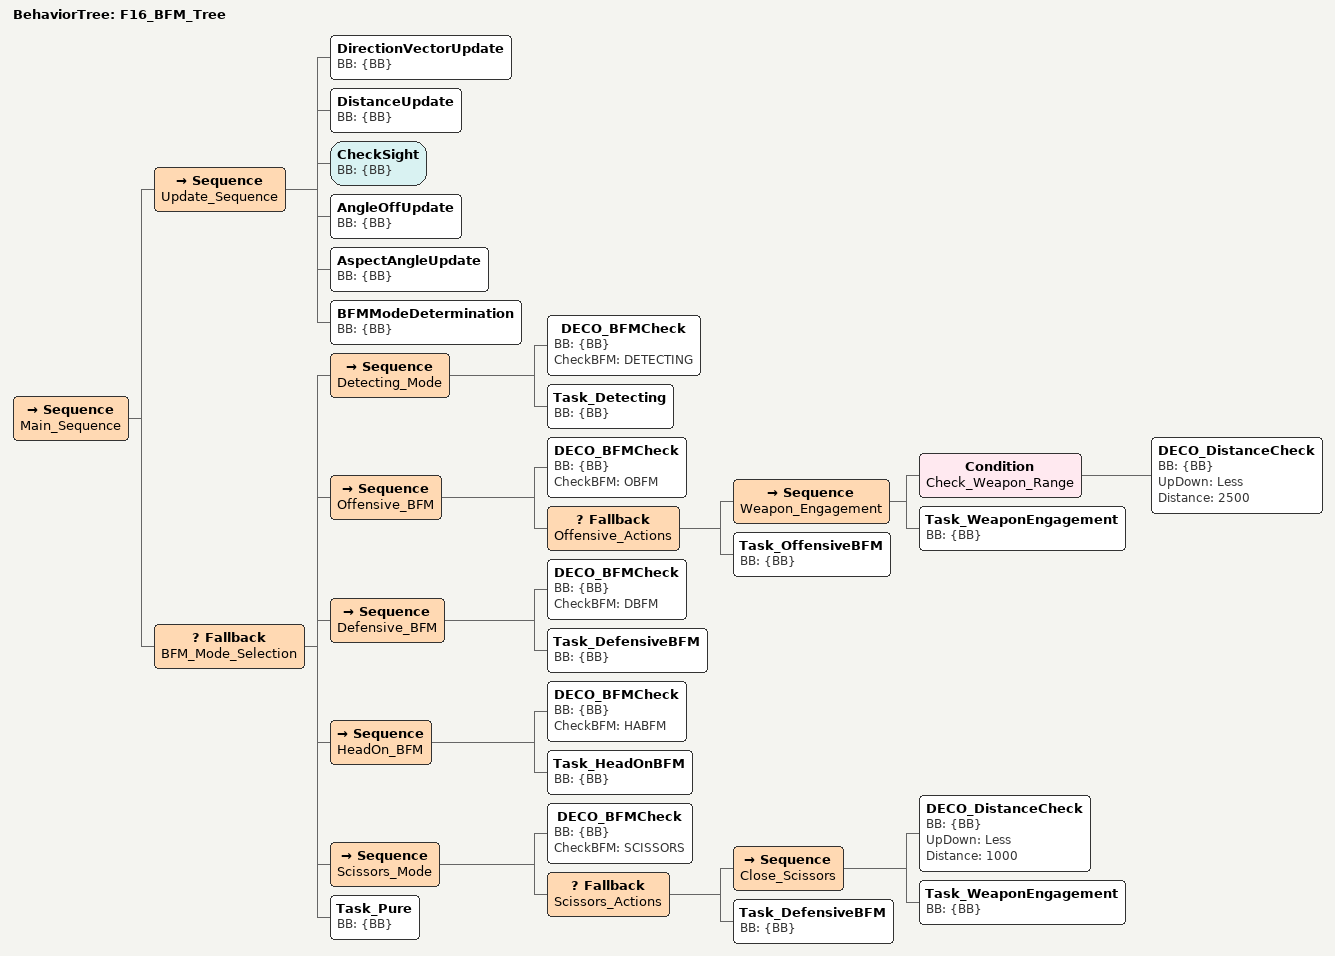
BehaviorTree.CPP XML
<?xml version="1.0"?>
<root BTCPP_format="4">
    <BehaviorTree ID="F16_BFM_Tree">
        <!-- 메인 시퀀스 -->
        <Sequence name="Main_Sequence">

            <!-- 상황 업데이트 -->
            <Sequence name="Update_Sequence">
                <DirectionVectorUpdate BB="{BB}" />
                <DistanceUpdate BB="{BB}" />
                <CheckSight BB="{BB}" />
                <AngleOffUpdate BB="{BB}" />
                <AspectAngleUpdate BB="{BB}" />
                <BFMModeDetermination BB="{BB}" />
            </Sequence>

            <!-- BFM 모드별 행동 선택 -->
            <Fallback name="BFM_Mode_Selection">

                <!-- 탐지 모드 -->
                <Sequence name="Detecting_Mode">
                    <DECO_BFMCheck BB="{BB}" CheckBFM="DETECTING" />
                    <Task_Detecting BB="{BB}" />
                </Sequence>

                <!-- 공격 BFM -->
                <Sequence name="Offensive_BFM">
                    <DECO_BFMCheck BB="{BB}" CheckBFM="OBFM" />
                    <Fallback name="Offensive_Actions">
                        <!-- 무기 사용 가능 범위에서 교전 -->
                        <Sequence name="Weapon_Engagement">
                            <Condition name="Check_Weapon_Range">
                                <DECO_DistanceCheck BB="{BB}" UpDown="Less" Distance="2500" />
                            </Condition>
                            <Task_WeaponEngagement BB="{BB}" />
                        </Sequence>
                        <!-- 일반 공격 BFM -->
                        <Task_OffensiveBFM BB="{BB}" />
                    </Fallback>
                </Sequence>

                <!-- 방어 BFM -->
                <Sequence name="Defensive_BFM">
                    <DECO_BFMCheck BB="{BB}" CheckBFM="DBFM" />
                    <Task_DefensiveBFM BB="{BB}" />
                </Sequence>

                <!-- 정면 BFM -->
                <Sequence name="HeadOn_BFM">
                    <DECO_BFMCheck BB="{BB}" CheckBFM="HABFM" />
                    <Task_HeadOnBFM BB="{BB}" />
                </Sequence>

                <!-- 시저스 상황 -->
                <Sequence name="Scissors_Mode">
                    <DECO_BFMCheck BB="{BB}" CheckBFM="SCISSORS" />
                    <Fallback name="Scissors_Actions">
                        <!-- 가까운 거리에서는 기총 교전 -->
                        <Sequence name="Close_Scissors">
                            <DECO_DistanceCheck BB="{BB}" UpDown="Less" Distance="1000" />
                            <Task_WeaponEngagement BB="{BB}" />
                        </Sequence>
                        <!-- 일반 시저스 - 방어적 기동 -->
                        <Task_DefensiveBFM BB="{BB}" />
                    </Fallback>
                </Sequence>

                <!-- 기본 행동 (아무것도 해당되지 않을 때) -->
                <Task_Pure BB="{BB}" />

            </Fallback>

        </Sequence>
    </BehaviorTree>
</root>
